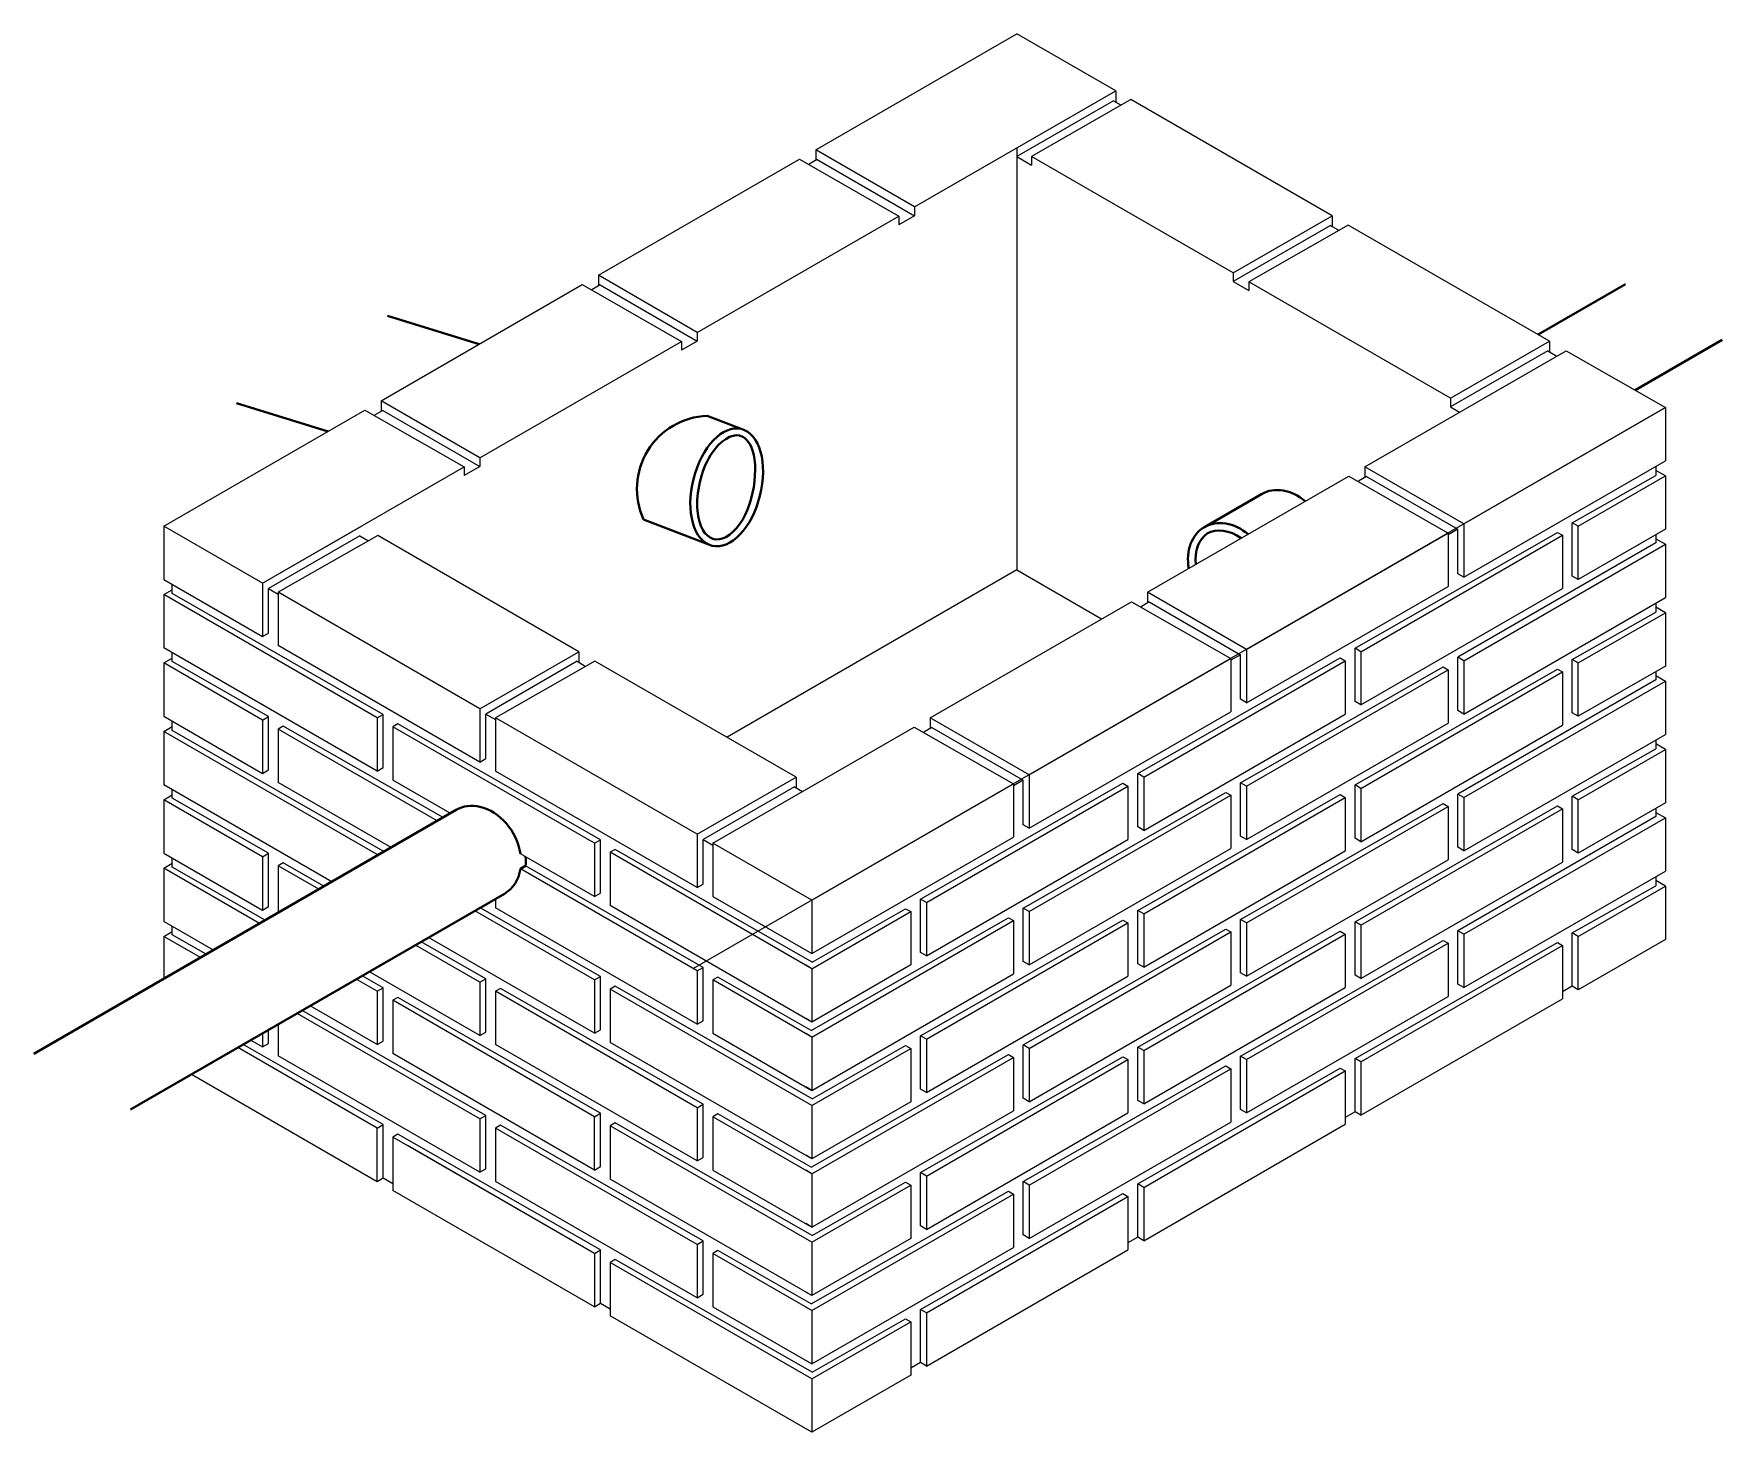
# Model space of a CAD drawing. Header units: millimetres. Extents: x 1309 to 1714, y 898 to 1242.
# Drawn here: x 1564.101 to 1565.003, y 1211.632 to 1212.379 of the extents above; entities that cross this region are included whole.
import ezdxf

# ---------------------------------------------------------------- set-up
doc = ezdxf.new("R2010")
doc.units = ezdxf.units.MM
doc.layers.add('Inst Sanit', color=44, linetype='Continuous', lineweight=40)

# ---------------------------------------------------------------- blocks, each defined once
blk = doc.blocks.new('A$C0B1D2285')
for p, q in [((0.26388, 0.43283), (0.33176, 0.47202)), ((0.26388, 0.43283), (0.33176, 0.47202)), ((0.36512, 0.45276), (0.33176, 0.47202)), ((0.29724, 0.41357), (0.36512, 0.45276)), ((0.36512, 0.45276), (0.36512, 0.44899)), ((0.36441, 0.4494), (0.33176, 0.43055)), ((0.37026, 0.44979), (0.33673, 0.43062)), ((0.36441, 0.4494), (0.36698, 0.44792)), ((0.43814, 0.4106), (0.37026, 0.44979)), ((0.43814, 0.4106), (0.37026, 0.44979)), ((0.33176, 0.43349), (0.33176, 0.29103)), ((0.26442, 0.42957), (0.26168, 0.42799)), ((0.26388, 0.43283), (0.26388, 0.42925)), ((0.29724, 0.41357), (0.26388, 0.43283)), ((0.26442, 0.42957), (0.29724, 0.41062)), ((0.33176, 0.43055), (0.33673, 0.42768)), ((0.33673, 0.43062), (0.33673, 0.42768)), ((0.33673, 0.43062), (0.33673, 0.42768)), ((0.40478, 0.39134), (0.33673, 0.43062)), ((0.40478, 0.39134), (0.33673, 0.43062)), ((0.29724, 0.41062), (0.29195, 0.40757)), ((0.29195, 0.41051), (0.29195, 0.40757)), ((0.29724, 0.41357), (0.29724, 0.41062)), ((0.40478, 0.39134), (0.43814, 0.4106)), ((0.43814, 0.4106), (0.43814, 0.40702)), ((0.4376, 0.40734), (0.40478, 0.38839)), ((0.4436, 0.40745), (0.41007, 0.38828)), ((0.4376, 0.40734), (0.44049, 0.40567)), ((0.51148, 0.36826), (0.4436, 0.40745)), ((0.51148, 0.36826), (0.4436, 0.40745)), ((0.2239, 0.37122), (0.19054, 0.39049)), ((0.19054, 0.39049), (0.19054, 0.38691)), ((0.40478, 0.39134), (0.40478, 0.38839)), ((0.40478, 0.39134), (0.40478, 0.38839)), ((0.40478, 0.38839), (0.41007, 0.38533)), ((0.47812, 0.34899), (0.41007, 0.38828)), ((0.41007, 0.38828), (0.41007, 0.38533)), ((0.41007, 0.38828), (0.41007, 0.38533)), ((0.19108, 0.38723), (0.18834, 0.38564)), ((0.19108, 0.38723), (0.2239, 0.36828)), ((0.2239, 0.37122), (0.2239, 0.36828)), ((0.2239, 0.36828), (0.21861, 0.36522)), ((0.21861, 0.36817), (0.21861, 0.36522)), ((0.47812, 0.34899), (0.51148, 0.36826)), ((0.51094, 0.365), (0.47812, 0.34605)), ((0.51094, 0.365), (0.51399, 0.36323)), ((0.51148, 0.36826), (0.51148, 0.36468)), ((0.15056, 0.32888), (0.1172, 0.34814)), ((0.1172, 0.34814), (0.1172, 0.34457)), ((0.47812, 0.34899), (0.47812, 0.34605)), ((0.04386, 0.3058), (0.11174, 0.34499)), ((0.11174, 0.34499), (0.14527, 0.32583)), ((0.11774, 0.34488), (0.115, 0.3433)), ((0.11774, 0.34488), (0.15056, 0.32594)), ((0.47812, 0.34605), (0.48117, 0.34428)), ((0.55062, 0.34585), (0.55062, 0.32785)), ((0.07722, 0.28654), (0.14527, 0.32583)), ((0.07722, 0.28654), (0.14527, 0.32583)), ((0.15056, 0.32594), (0.14527, 0.32288)), ((0.14527, 0.32583), (0.14527, 0.32288)), ((0.15056, 0.32888), (0.15056, 0.32594)), ((0.48257, 0.30656), (0.44921, 0.32583)), ((0.44921, 0.32583), (0.44921, 0.32225)), ((0.48257, 0.28857), (0.55062, 0.32785)), ((0.54739, 0.32599), (0.54739, 0.32292)), ((0.44975, 0.32257), (0.44701, 0.32098)), ((0.44975, 0.32257), (0.48055, 0.30479)), ((0.52123, 0.3058), (0.55062, 0.32277)), ((0.55062, 0.32277), (0.54739, 0.32464)), ((0.55062, 0.32277), (0.55062, 0.30478)), ((0.04386, 0.3058), (0.04386, 0.28781)), ((0.07738, 0.28645), (0.04386, 0.3058)), ((0.07722, 0.28654), (0.11059, 0.3058)), ((0.11004, 0.30254), (0.07925, 0.28476)), ((0.11605, 0.30265), (0.08252, 0.28349)), ((0.11004, 0.30254), (0.11278, 0.30096)), ((0.18393, 0.26346), (0.11605, 0.30265)), ((0.18393, 0.26346), (0.11605, 0.30265)), ((0.44789, 0.26346), (0.51594, 0.30275)), ((0.44789, 0.26346), (0.51594, 0.30275)), ((0.48055, 0.30479), (0.47728, 0.3029)), ((0.47728, 0.30351), (0.47728, 0.28551)), ((0.48055, 0.28973), (0.48055, 0.30479)), ((0.48257, 0.30656), (0.48257, 0.28857)), ((0.51594, 0.30275), (0.51594, 0.28475)), ((0.51594, 0.30275), (0.51594, 0.28475)), ((0.5192, 0.28897), (0.5192, 0.30697)), ((0.52123, 0.3058), (0.5192, 0.30697)), ((0.52123, 0.28781), (0.52123, 0.3058)), ((0.55062, 0.30478), (0.52123, 0.28781)), ((0.54739, 0.30291), (0.54739, 0.30017)), ((0.54739, 0.30017), (0.48055, 0.26158)), ((0.55062, 0.2997), (0.55062, 0.2817)), ((0.33176, 0.29103), (0.23397, 0.23457)), ((0.33176, 0.29103), (0.36034, 0.27452)), ((0.04386, 0.28781), (0.07722, 0.26854)), ((0.04666, 0.28306), (0.04666, 0.28619)), ((0.07722, 0.28654), (0.07722, 0.26854)), ((0.07722, 0.28654), (0.07722, 0.26854)), ((0.40923, 0.24622), (0.47728, 0.28551)), ((0.48257, 0.28857), (0.48055, 0.28973)), ((0.52123, 0.28781), (0.5192, 0.28897)), ((0.04386, 0.28273), (0.04666, 0.28434)), ((0.04386, 0.28273), (0.04386, 0.26473)), ((0.07925, 0.28476), (0.08252, 0.28288)), ((0.07925, 0.26971), (0.07925, 0.28476)), ((0.15056, 0.2442), (0.08252, 0.28349)), ((0.15056, 0.2442), (0.08252, 0.28349)), ((0.08252, 0.28349), (0.08252, 0.26549)), ((0.37641, 0.28023), (0.37367, 0.27864)), ((0.40923, 0.26422), (0.37587, 0.28349)), ((0.37587, 0.28349), (0.37587, 0.27991)), ((0.37641, 0.28023), (0.40721, 0.26244)), ((0.44789, 0.24547), (0.51594, 0.28475)), ((0.48257, 0.24241), (0.55062, 0.2817)), ((0.54739, 0.27983), (0.54739, 0.27676)), ((0.52123, 0.25965), (0.55062, 0.27662)), ((0.55062, 0.27662), (0.54739, 0.27848)), ((0.55062, 0.27662), (0.55062, 0.25862)), ((0.07722, 0.26854), (0.07925, 0.26971)), ((0.11588, 0.22315), (0.04386, 0.26473)), ((0.04666, 0.26018), (0.04666, 0.26311)), ((0.15056, 0.2262), (0.08252, 0.26549)), ((0.15056, 0.2442), (0.18393, 0.26346)), ((0.18393, 0.26346), (0.18393, 0.25989)), ((0.40721, 0.26244), (0.40394, 0.26056)), ((0.40721, 0.24739), (0.40721, 0.26244)), ((0.40923, 0.26422), (0.40923, 0.24622)), ((0.44587, 0.24663), (0.44587, 0.26463)), ((0.44789, 0.26346), (0.44587, 0.26463)), ((0.44789, 0.26346), (0.44789, 0.24547)), ((0.04386, 0.25965), (0.04666, 0.26126)), ((0.07722, 0.24039), (0.04386, 0.25965)), ((0.04386, 0.25965), (0.04386, 0.24165)), ((0.18338, 0.2602), (0.15259, 0.24242)), ((0.18938, 0.26031), (0.15585, 0.24114)), ((0.18338, 0.2602), (0.18612, 0.25862)), ((0.25727, 0.22112), (0.18938, 0.26031)), ((0.25727, 0.22112), (0.18938, 0.26031)), ((0.37455, 0.22112), (0.4426, 0.26041)), ((0.37455, 0.22112), (0.4426, 0.26041)), ((0.40394, 0.26117), (0.40394, 0.24317)), ((0.4426, 0.26041), (0.4426, 0.24241)), ((0.44587, 0.24726), (0.44587, 0.26169)), ((0.44789, 0.21731), (0.51594, 0.2566)), ((0.44789, 0.21731), (0.51594, 0.2566)), ((0.47728, 0.25735), (0.47728, 0.23936)), ((0.48257, 0.26041), (0.48055, 0.26158)), ((0.48055, 0.24358), (0.48055, 0.26158)), ((0.48257, 0.26041), (0.48257, 0.24241)), ((0.51594, 0.2566), (0.51594, 0.2386)), ((0.51594, 0.2566), (0.51594, 0.2386)), ((0.52123, 0.25965), (0.5192, 0.26082)), ((0.5192, 0.24282), (0.5192, 0.26082)), ((0.52123, 0.24165), (0.52123, 0.25965)), ((0.55062, 0.25862), (0.52123, 0.24165)), ((0.54739, 0.25676), (0.54739, 0.25401)), ((0.54739, 0.25401), (0.48055, 0.21542)), ((0.55062, 0.25354), (0.55062, 0.23554)), ((0.40923, 0.24622), (0.40721, 0.24739)), ((0.44789, 0.24547), (0.44587, 0.24663)), ((0.04386, 0.24165), (0.07722, 0.22239)), ((0.04666, 0.2369), (0.04666, 0.24003)), ((0.07722, 0.24039), (0.07925, 0.24155)), ((0.07722, 0.24039), (0.07722, 0.22239)), ((0.07722, 0.24039), (0.07722, 0.22239)), ((0.07925, 0.22356), (0.07925, 0.24155)), ((0.11588, 0.24115), (0.1179, 0.24231)), ((0.11588, 0.24115), (0.11588, 0.22315)), ((0.1179, 0.22432), (0.1179, 0.24231)), ((0.1179, 0.22494), (0.1179, 0.23937)), ((0.15056, 0.2442), (0.15056, 0.2262)), ((0.15259, 0.22737), (0.15259, 0.24242)), ((0.15259, 0.24242), (0.15585, 0.24053)), ((0.2239, 0.20186), (0.15585, 0.24114)), ((0.2239, 0.20186), (0.15585, 0.24114)), ((0.15585, 0.24114), (0.15585, 0.22315)), ((0.3359, 0.22188), (0.30253, 0.24114)), ((0.30253, 0.24114), (0.30253, 0.23757)), ((0.3359, 0.20388), (0.40394, 0.24317)), ((0.37455, 0.20312), (0.4426, 0.24241)), ((0.40923, 0.20007), (0.47728, 0.23936)), ((0.48257, 0.24241), (0.48055, 0.24358)), ((0.52123, 0.24165), (0.5192, 0.24282)), ((0.04386, 0.23657), (0.04666, 0.23819)), ((0.04386, 0.23657), (0.04386, 0.21857)), ((0.07925, 0.22418), (0.07925, 0.23861)), ((0.13615, 0.20637), (0.08252, 0.23733)), ((0.08252, 0.23733), (0.08252, 0.21933)), ((0.12117, 0.23809), (0.12117, 0.22009)), ((0.22919, 0.1988), (0.29707, 0.23799)), ((0.22919, 0.1988), (0.29707, 0.23799)), ((0.29707, 0.23799), (0.3306, 0.21883)), ((0.30308, 0.23788), (0.30033, 0.2363)), ((0.30308, 0.23788), (0.33387, 0.2201)), ((0.44789, 0.19931), (0.51594, 0.2386)), ((0.48257, 0.19626), (0.55062, 0.23554)), ((0.54739, 0.23368), (0.54739, 0.23061)), ((0.52123, 0.2135), (0.55062, 0.23046)), ((0.55062, 0.23046), (0.54739, 0.23233)), ((0.55062, 0.23046), (0.55062, 0.21247)), ((0.07722, 0.22239), (0.07925, 0.22356)), ((0.11588, 0.22315), (0.1179, 0.22432)), ((0.15056, 0.2262), (0.15259, 0.22737)), ((0.2239, 0.18386), (0.15585, 0.22315)), ((0.37253, 0.20429), (0.37253, 0.22229)), ((0.37455, 0.22112), (0.37253, 0.22229)), ((0.10058, 0.18583), (0.04386, 0.21857)), ((0.04666, 0.21402), (0.04666, 0.21696)), ((0.12056, 0.19737), (0.08252, 0.21933)), ((0.14055, 0.20891), (0.12117, 0.22009)), ((0.2239, 0.20186), (0.25727, 0.22112)), ((0.25672, 0.21786), (0.22592, 0.20008)), ((0.25672, 0.21786), (0.25946, 0.21628)), ((0.25727, 0.22112), (0.25727, 0.21754)), ((0.26256, 0.17954), (0.3306, 0.21883)), ((0.26256, 0.17954), (0.3306, 0.21883)), ((0.30121, 0.17878), (0.36926, 0.21807)), ((0.30121, 0.17878), (0.36926, 0.21807)), ((0.33387, 0.2201), (0.3306, 0.21822)), ((0.3306, 0.21883), (0.3306, 0.20083)), ((0.33387, 0.20505), (0.33387, 0.2201)), ((0.3359, 0.22188), (0.3359, 0.20388)), ((0.36926, 0.21807), (0.36926, 0.20007)), ((0.37253, 0.20492), (0.37253, 0.21934)), ((0.37455, 0.22112), (0.37455, 0.20312)), ((0.40721, 0.20124), (0.40721, 0.21924)), ((0.40923, 0.21807), (0.40721, 0.21924)), ((0.40923, 0.21807), (0.40923, 0.20007)), ((0.44789, 0.21731), (0.44587, 0.21848)), ((0.44587, 0.20048), (0.44587, 0.21848)), ((0.44789, 0.21731), (0.44789, 0.19931)), ((0.04386, 0.21349), (0.04666, 0.21511)), ((0.07722, 0.19423), (0.04386, 0.21349)), ((0.04386, 0.21349), (0.04386, 0.1955)), ((0.37455, 0.17497), (0.4426, 0.21425)), ((0.37455, 0.17497), (0.4426, 0.21425)), ((0.40394, 0.21501), (0.40394, 0.19702)), ((0.40721, 0.20187), (0.40721, 0.21629)), ((0.4426, 0.21425), (0.4426, 0.19626)), ((0.44587, 0.20111), (0.44587, 0.21553)), ((0.47728, 0.2112), (0.47728, 0.1932)), ((0.48055, 0.19743), (0.48055, 0.21542)), ((0.48257, 0.21426), (0.48055, 0.21542)), ((0.48257, 0.21426), (0.48257, 0.19626)), ((0.52123, 0.2135), (0.5192, 0.21466)), ((0.5192, 0.19667), (0.5192, 0.21466)), ((0.52123, 0.1955), (0.52123, 0.2135)), ((0.55062, 0.21247), (0.52123, 0.1955)), ((0.44789, 0.17115), (0.51594, 0.21044)), ((0.44789, 0.17115), (0.51594, 0.21044)), ((0.54739, 0.20786), (0.48055, 0.16927)), ((0.51594, 0.21044), (0.51594, 0.19244)), ((0.51594, 0.21044), (0.51594, 0.19244)), ((0.54739, 0.2106), (0.54739, 0.20786)), ((0.55062, 0.20739), (0.55062, 0.18939)), ((0.18922, 0.1988), (0.19124, 0.19997)), ((0.19124, 0.18197), (0.19124, 0.19997)), ((0.2239, 0.20186), (0.2239, 0.18386)), ((0.22592, 0.18503), (0.22592, 0.20008)), ((0.22592, 0.20008), (0.22919, 0.19819)), ((0.26256, 0.16154), (0.3306, 0.20083)), ((0.30121, 0.16078), (0.36926, 0.20007)), ((0.3359, 0.20388), (0.33387, 0.20505)), ((0.37455, 0.20312), (0.37253, 0.20429)), ((0.40923, 0.20007), (0.40721, 0.20124)), ((0.44789, 0.19931), (0.44587, 0.20048)), ((0.04386, 0.1955), (0.07722, 0.17623)), ((0.04666, 0.19075), (0.04666, 0.19388)), ((0.07722, 0.19423), (0.07925, 0.1954)), ((0.07722, 0.19423), (0.07722, 0.17623)), ((0.07722, 0.19423), (0.07722, 0.17623)), ((0.07925, 0.1774), (0.07925, 0.1954)), ((0.11588, 0.19499), (0.1179, 0.19616)), ((0.11588, 0.19499), (0.11588, 0.19466)), ((0.1179, 0.19583), (0.1179, 0.19616)), ((0.18922, 0.18081), (0.16422, 0.19524)), ((0.18922, 0.1988), (0.18922, 0.18081)), ((0.19124, 0.1826), (0.19124, 0.19703)), ((0.26256, 0.15646), (0.19451, 0.19575)), ((0.26256, 0.15646), (0.19451, 0.19575)), ((0.19451, 0.19575), (0.19451, 0.17775)), ((0.26256, 0.17954), (0.22919, 0.1988)), ((0.22919, 0.1988), (0.22919, 0.1808)), ((0.3359, 0.15773), (0.40394, 0.19702)), ((0.37455, 0.15697), (0.4426, 0.19626)), ((0.48257, 0.19626), (0.48055, 0.19743)), ((0.52123, 0.1955), (0.5192, 0.19667)), ((0.04386, 0.19042), (0.04666, 0.19203)), ((0.04386, 0.19042), (0.04386, 0.17242)), ((0.07925, 0.17803), (0.07925, 0.19245)), ((0.08252, 0.19118), (0.08252, 0.1754)), ((0.09618, 0.18329), (0.08252, 0.19118)), ((0.2239, 0.1557), (0.16423, 0.19015)), ((0.2239, 0.1557), (0.16423, 0.19015)), ((0.40923, 0.15392), (0.47728, 0.1932)), ((0.44789, 0.15316), (0.51594, 0.19244)), ((0.48257, 0.1501), (0.55062, 0.18939)), ((0.2239, 0.18386), (0.22592, 0.18503)), ((0.52123, 0.16734), (0.55062, 0.18431)), ((0.54739, 0.18752), (0.54739, 0.18446)), ((0.55062, 0.18431), (0.54739, 0.18618)), ((0.55062, 0.18431), (0.55062, 0.16631)), ((0.07722, 0.17623), (0.07925, 0.1774)), ((0.15585, 0.18004), (0.15585, 0.17699)), ((0.2239, 0.1377), (0.15585, 0.17699)), ((0.18922, 0.18081), (0.19124, 0.18197)), ((0.26256, 0.13846), (0.19451, 0.17775)), ((0.22919, 0.1808), (0.26256, 0.16154)), ((0.26256, 0.17954), (0.26256, 0.16154)), ((0.29919, 0.16195), (0.29919, 0.17995)), ((0.30121, 0.17878), (0.29919, 0.17995)), ((0.29919, 0.16258), (0.29919, 0.177)), ((0.30121, 0.17878), (0.30121, 0.16078)), ((0.33387, 0.1589), (0.33387, 0.17689)), ((0.3359, 0.17573), (0.33387, 0.17689)), ((0.06061, 0.16275), (0.04386, 0.17242)), ((0.26256, 0.15646), (0.29592, 0.17572)), ((0.26256, 0.13338), (0.3306, 0.17267)), ((0.26256, 0.13338), (0.3306, 0.17267)), ((0.29592, 0.17572), (0.29592, 0.15773)), ((0.30121, 0.13262), (0.36926, 0.17191)), ((0.30121, 0.13262), (0.36926, 0.17191)), ((0.3306, 0.17267), (0.3306, 0.15467)), ((0.33387, 0.15952), (0.33387, 0.17395)), ((0.3359, 0.17573), (0.3359, 0.15773)), ((0.36926, 0.17191), (0.36926, 0.15391)), ((0.37253, 0.15814), (0.37253, 0.17613)), ((0.37455, 0.17497), (0.37253, 0.17613)), ((0.37253, 0.15877), (0.37253, 0.17319)), ((0.37455, 0.17497), (0.37455, 0.15697)), ((0.40721, 0.15508), (0.40721, 0.17308)), ((0.40923, 0.17191), (0.40721, 0.17308)), ((0.40923, 0.17191), (0.40923, 0.15392)), ((0.44789, 0.17115), (0.44587, 0.17232)), ((0.44587, 0.15432), (0.44587, 0.17232)), ((0.44789, 0.17115), (0.44789, 0.15316)), ((0.04386, 0.16734), (0.04666, 0.16896)), ((0.05621, 0.16021), (0.04386, 0.16734)), ((0.04386, 0.16734), (0.04386, 0.15308)), ((0.04666, 0.16787), (0.04666, 0.1708)), ((0.18922, 0.13465), (0.13323, 0.16698)), ((0.37455, 0.12881), (0.4426, 0.1681)), ((0.37455, 0.12881), (0.4426, 0.1681)), ((0.40394, 0.16886), (0.40394, 0.15086)), ((0.40721, 0.15571), (0.40721, 0.17014)), ((0.4426, 0.1681), (0.4426, 0.1501)), ((0.44587, 0.15495), (0.44587, 0.16938)), ((0.48055, 0.15127), (0.48055, 0.16927)), ((0.48257, 0.1681), (0.48055, 0.16927)), ((0.48257, 0.1681), (0.48257, 0.1501)), ((0.52123, 0.16734), (0.5192, 0.16851)), ((0.5192, 0.15051), (0.5192, 0.16851)), ((0.52123, 0.14934), (0.52123, 0.16734)), ((0.55062, 0.16631), (0.52123, 0.14934)), ((0.15056, 0.15189), (0.12883, 0.16444)), ((0.30121, 0.16078), (0.29919, 0.16195)), ((0.44789, 0.125), (0.51594, 0.16429)), ((0.44789, 0.125), (0.51594, 0.16429)), ((0.47728, 0.16505), (0.47728, 0.14705)), ((0.51594, 0.16429), (0.51594, 0.14629)), ((0.51594, 0.16429), (0.51594, 0.14629)), ((0.15056, 0.13389), (0.11324, 0.15544)), ((0.2239, 0.1557), (0.22592, 0.15687)), ((0.2239, 0.1557), (0.2239, 0.1377)), ((0.22592, 0.13887), (0.22592, 0.15687)), ((0.22592, 0.1395), (0.22592, 0.15392)), ((0.26256, 0.15646), (0.26053, 0.15763)), ((0.29592, 0.15773), (0.26256, 0.13846)), ((0.26256, 0.15646), (0.26256, 0.13846)), ((0.26256, 0.11539), (0.3306, 0.15467)), ((0.30121, 0.11463), (0.36926, 0.15391)), ((0.3359, 0.15773), (0.33387, 0.1589)), ((0.37455, 0.15697), (0.37253, 0.15814)), ((0.40923, 0.15392), (0.40721, 0.15508)), ((0.44789, 0.15316), (0.44587, 0.15432)), ((0.11588, 0.14884), (0.1179, 0.15)), ((0.11588, 0.14884), (0.11588, 0.13084)), ((0.1179, 0.13201), (0.1179, 0.15)), ((0.15056, 0.15189), (0.15259, 0.15306)), ((0.15056, 0.15189), (0.15056, 0.13389)), ((0.15259, 0.13506), (0.15259, 0.15306)), ((0.15259, 0.14618), (0.15259, 0.15011)), ((0.15585, 0.14883), (0.15585, 0.13084)), ((0.2239, 0.10955), (0.15585, 0.14883)), ((0.2239, 0.10955), (0.15585, 0.14883)), ((0.18922, 0.15265), (0.19124, 0.15382)), ((0.18922, 0.15265), (0.18922, 0.13465)), ((0.19124, 0.13582), (0.19124, 0.15382)), ((0.19124, 0.13645), (0.19124, 0.15087)), ((0.26256, 0.11031), (0.19451, 0.14959)), ((0.26256, 0.11031), (0.19451, 0.14959)), ((0.19451, 0.14959), (0.19451, 0.1316)), ((0.26256, 0.13338), (0.22919, 0.15265)), ((0.22919, 0.15265), (0.22919, 0.13465)), ((0.3359, 0.11157), (0.40394, 0.15086)), ((0.37455, 0.11081), (0.4426, 0.1501)), ((0.48257, 0.1501), (0.48055, 0.15127)), ((0.5192, 0.15051), (0.51594, 0.14862)), ((0.52123, 0.14934), (0.5192, 0.15051)), ((0.11588, 0.13084), (0.09326, 0.1439)), ((0.1179, 0.13263), (0.1179, 0.14706)), ((0.12117, 0.14578), (0.12117, 0.12778)), ((0.40923, 0.10776), (0.47728, 0.14705)), ((0.44789, 0.107), (0.51594, 0.14629)), ((0.08252, 0.1377), (0.08252, 0.12702)), ((0.15056, 0.10573), (0.08886, 0.14136)), ((0.2239, 0.1377), (0.22592, 0.13887)), ((0.26256, 0.13846), (0.26053, 0.13963)), ((0.07327, 0.13236), (0.07722, 0.13008)), ((0.07722, 0.13465), (0.07722, 0.13008)), ((0.07722, 0.13465), (0.07722, 0.13008)), ((0.07722, 0.13008), (0.07925, 0.13125)), ((0.07925, 0.13188), (0.07925, 0.13581)), ((0.07925, 0.13125), (0.07925, 0.13581)), ((0.11588, 0.13084), (0.1179, 0.13201)), ((0.15056, 0.13389), (0.15259, 0.13506)), ((0.18922, 0.13465), (0.19124, 0.13582)), ((0.26256, 0.09231), (0.19451, 0.1316)), ((0.22919, 0.13465), (0.26256, 0.11539)), ((0.26256, 0.13338), (0.26053, 0.13455)), ((0.26256, 0.13338), (0.26256, 0.11539)), ((0.30121, 0.13262), (0.29919, 0.13379)), ((0.29919, 0.11579), (0.29919, 0.13379)), ((0.30121, 0.13262), (0.30121, 0.11463)), ((0.15056, 0.08774), (0.08252, 0.12702)), ((0.18922, 0.0885), (0.12117, 0.12778)), ((0.2239, 0.09155), (0.15585, 0.13084)), ((0.26256, 0.11031), (0.29592, 0.12957)), ((0.26256, 0.08723), (0.3306, 0.12652)), ((0.26256, 0.08723), (0.3306, 0.12652)), ((0.29592, 0.12957), (0.29592, 0.11157)), ((0.29919, 0.11642), (0.29919, 0.13085)), ((0.30121, 0.08647), (0.36926, 0.12576)), ((0.30121, 0.08647), (0.36926, 0.12576)), ((0.3306, 0.12652), (0.3306, 0.10852)), ((0.33387, 0.11274), (0.33387, 0.13074)), ((0.3359, 0.12957), (0.33387, 0.13074)), ((0.33387, 0.11337), (0.33387, 0.12779)), ((0.3359, 0.12957), (0.3359, 0.11157)), ((0.36926, 0.12576), (0.36926, 0.10776)), ((0.37253, 0.11198), (0.37253, 0.12998)), ((0.37455, 0.12881), (0.37253, 0.12998)), ((0.37253, 0.11261), (0.37253, 0.12703)), ((0.37455, 0.12881), (0.37455, 0.11081)), ((0.40721, 0.10893), (0.40721, 0.12693)), ((0.40923, 0.12576), (0.40721, 0.12693)), ((0.40923, 0.12576), (0.40923, 0.10776)), ((0.44789, 0.125), (0.44587, 0.12617)), ((0.44587, 0.10817), (0.44587, 0.12617)), ((0.37455, 0.08266), (0.4426, 0.12194)), ((0.37455, 0.08266), (0.4426, 0.12194)), ((0.40394, 0.1227), (0.40394, 0.10471)), ((0.40721, 0.10956), (0.40721, 0.12398)), ((0.4426, 0.12194), (0.4426, 0.10395)), ((0.44587, 0.1088), (0.44587, 0.12322)), ((0.44789, 0.125), (0.44789, 0.107)), ((0.26256, 0.11539), (0.26053, 0.11655)), ((0.30121, 0.11463), (0.29919, 0.11579)), ((0.2239, 0.10955), (0.22592, 0.11072)), ((0.2239, 0.10955), (0.2239, 0.09155)), ((0.22592, 0.09272), (0.22592, 0.11072)), ((0.29592, 0.11157), (0.26256, 0.09231)), ((0.26256, 0.11031), (0.26256, 0.09231)), ((0.26256, 0.06923), (0.3306, 0.10852)), ((0.3359, 0.11157), (0.33387, 0.11274)), ((0.37455, 0.11081), (0.37253, 0.11198)), ((0.40923, 0.10776), (0.40721, 0.10893)), ((0.11588, 0.10268), (0.1179, 0.10385)), ((0.15056, 0.10573), (0.15259, 0.1069)), ((0.15056, 0.10573), (0.15056, 0.08774)), ((0.15259, 0.08953), (0.15259, 0.10396)), ((0.2239, 0.06339), (0.15585, 0.10268)), ((0.2239, 0.06339), (0.15585, 0.10268)), ((0.15585, 0.10268), (0.15585, 0.08468)), ((0.18922, 0.10649), (0.19124, 0.10766)), ((0.19124, 0.09029), (0.19124, 0.10472)), ((0.26256, 0.06415), (0.19451, 0.10344)), ((0.26256, 0.06415), (0.19451, 0.10344)), ((0.19451, 0.10344), (0.19451, 0.08544)), ((0.22592, 0.09335), (0.22592, 0.10777)), ((0.26256, 0.08723), (0.22919, 0.10649)), ((0.22919, 0.10649), (0.22919, 0.08849)), ((0.30121, 0.06847), (0.36926, 0.10776)), ((0.3359, 0.06542), (0.40394, 0.10471)), ((0.37455, 0.06466), (0.4426, 0.10395)), ((0.44587, 0.10817), (0.4426, 0.10628)), ((0.44789, 0.107), (0.44587, 0.10817)), ((0.1179, 0.08585), (0.1179, 0.09205)), ((0.2239, 0.09155), (0.22592, 0.09272)), ((0.26256, 0.09231), (0.26053, 0.09348)), ((0.11588, 0.08468), (0.1179, 0.08585)), ((0.1179, 0.08585), (0.12117, 0.08396)), ((0.15056, 0.08774), (0.15259, 0.0889)), ((0.18922, 0.0885), (0.19124, 0.08966)), ((0.22919, 0.08849), (0.26256, 0.06923)), ((0.26256, 0.08723), (0.26053, 0.0884)), ((0.26256, 0.08723), (0.26256, 0.06923)), ((0.30121, 0.08647), (0.29919, 0.08764)), ((0.29919, 0.06964), (0.29919, 0.08764)), ((0.30121, 0.08647), (0.30121, 0.06847)), ((0.18922, 0.04234), (0.12117, 0.08163)), ((0.2239, 0.0454), (0.15585, 0.08468)), ((0.26256, 0.04615), (0.19451, 0.08544)), ((0.26256, 0.06415), (0.29592, 0.08342)), ((0.26256, 0.04108), (0.3306, 0.08036)), ((0.26256, 0.04108), (0.3306, 0.08036)), ((0.29592, 0.08342), (0.29592, 0.06542)), ((0.29919, 0.07027), (0.29919, 0.08469)), ((0.3306, 0.08036), (0.3306, 0.06236)), ((0.33387, 0.06659), (0.33387, 0.08458)), ((0.3359, 0.08342), (0.33387, 0.08458)), ((0.33387, 0.06722), (0.33387, 0.08164)), ((0.3359, 0.08342), (0.3359, 0.06542)), ((0.37253, 0.06583), (0.37253, 0.08383)), ((0.37455, 0.08266), (0.37253, 0.08383)), ((0.37253, 0.06646), (0.37253, 0.08088)), ((0.37455, 0.08266), (0.37455, 0.06466)), ((0.30121, 0.04032), (0.36926, 0.0796)), ((0.30121, 0.04032), (0.36926, 0.0796)), ((0.36926, 0.0796), (0.36926, 0.0616)), ((0.26256, 0.06923), (0.26053, 0.0704)), ((0.30121, 0.06847), (0.29919, 0.06964)), ((0.2239, 0.06339), (0.22592, 0.06456)), ((0.2239, 0.06339), (0.2239, 0.0454)), ((0.22592, 0.04656), (0.22592, 0.06456)), ((0.29592, 0.06542), (0.26256, 0.04615)), ((0.26256, 0.06415), (0.26256, 0.04615)), ((0.3359, 0.06542), (0.33387, 0.06659)), ((0.37253, 0.06583), (0.36926, 0.06394)), ((0.37455, 0.06466), (0.37253, 0.06583)), ((0.18922, 0.06034), (0.19124, 0.06151)), ((0.18922, 0.06034), (0.18922, 0.04234)), ((0.19124, 0.04351), (0.19124, 0.06151)), ((0.19124, 0.04414), (0.19124, 0.05856)), ((0.26256, 0.018), (0.19451, 0.05728)), ((0.26256, 0.018), (0.19451, 0.05728)), ((0.19451, 0.05728), (0.19451, 0.03929)), ((0.22592, 0.04719), (0.22592, 0.06162)), ((0.26256, 0.04108), (0.22919, 0.06034)), ((0.22919, 0.06034), (0.22919, 0.04234)), ((0.26256, 0.02308), (0.3306, 0.06236)), ((0.30121, 0.02232), (0.36926, 0.0616)), ((0.2239, 0.0454), (0.22592, 0.04656)), ((0.26256, 0.04615), (0.26053, 0.04732)), ((0.18922, 0.04234), (0.19124, 0.04351)), ((0.19124, 0.04351), (0.19451, 0.04162)), ((0.22919, 0.04234), (0.26256, 0.02308)), ((0.26256, 0.04108), (0.26053, 0.04224)), ((0.26256, 0.04108), (0.26256, 0.02308)), ((0.30121, 0.04032), (0.29919, 0.04148)), ((0.29919, 0.02349), (0.29919, 0.04148)), ((0.30121, 0.04032), (0.30121, 0.02232)), ((0.26256, 0), (0.19451, 0.03929)), ((0.26256, 0.018), (0.29592, 0.03726)), ((0.29592, 0.03726), (0.29592, 0.01926)), ((0.29919, 0.02411), (0.29919, 0.03854)), ((0.26256, 0.02308), (0.26053, 0.02425)), ((0.29919, 0.02349), (0.29592, 0.0216)), ((0.30121, 0.02232), (0.29919, 0.02349)), ((0.29592, 0.01926), (0.26256, 0)), ((0.26256, 0.018), (0.26256, 0))]:
    blk.add_line(p, q)
for points in [[(0.19054, 0.39049), (0.25842, 0.42968), (0.29195, 0.41051)], [(0.19054, 0.39049), (0.25842, 0.42968)], [(0.2239, 0.37122), (0.29195, 0.41051)], [(0.2239, 0.37122), (0.29195, 0.41051)], [(0.1172, 0.34814), (0.18508, 0.38734), (0.21861, 0.36817)], [(0.1172, 0.34814), (0.18508, 0.38734)], [(0.15056, 0.32888), (0.21861, 0.36817)], [(0.15056, 0.32888), (0.21861, 0.36817)], [(0.44921, 0.32583), (0.51709, 0.36502), (0.55062, 0.34585)], [(0.44921, 0.32583), (0.51709, 0.36502)], [(0.48257, 0.30656), (0.55062, 0.34585)], [(0.48257, 0.30656), (0.55062, 0.34585)], [(0.37587, 0.28349), (0.44375, 0.32268), (0.47728, 0.30351)], [(0.37587, 0.28349), (0.44375, 0.32268)], [(0.5192, 0.30697), (0.54739, 0.32292), (0.54739, 0.32292)], [(0.40923, 0.26422), (0.47728, 0.30351)], [(0.40923, 0.26422), (0.47728, 0.30351)], [(0.44587, 0.26463), (0.51424, 0.30372), (0.51594, 0.30275)], [(0.48257, 0.26041), (0.55062, 0.2997)], [(0.48257, 0.26041), (0.55062, 0.2997)], [(0.54739, 0.30154), (0.55062, 0.2997)], [(0.11588, 0.24115), (0.04386, 0.28273)], [(0.1179, 0.24231), (0.04666, 0.28306), (0.04666, 0.28306)], [(0.30253, 0.24114), (0.37041, 0.28033), (0.40394, 0.26117)], [(0.30253, 0.24114), (0.37041, 0.28033)], [(0.5192, 0.26082), (0.54739, 0.27676), (0.54739, 0.27676)], [(0.07925, 0.24155), (0.04665, 0.26018), (0.04665, 0.26018)], [(0.3359, 0.22188), (0.40394, 0.26117)], [(0.3359, 0.22188), (0.40394, 0.26117)], [(0.37253, 0.22229), (0.4409, 0.26138), (0.4426, 0.26041)], [(0.40721, 0.21924), (0.47559, 0.25832), (0.47728, 0.25735)], [(0.40923, 0.21807), (0.47728, 0.25735)], [(0.40923, 0.21807), (0.47728, 0.25735)], [(0.44587, 0.21848), (0.51424, 0.25756), (0.51594, 0.2566)], [(0.48257, 0.21426), (0.55062, 0.25354)], [(0.48257, 0.21426), (0.55062, 0.25354)], [(0.54739, 0.25539), (0.55062, 0.25354)], [(0.11588, 0.19499), (0.04386, 0.23657)], [(0.1179, 0.19616), (0.04666, 0.2369), (0.04666, 0.2369)], [(0.1381, 0.20749), (0.08421, 0.2383), (0.08252, 0.23733)], [(0.19124, 0.19997), (0.12287, 0.23906), (0.12117, 0.23809)], [(0.18922, 0.1988), (0.12117, 0.23809)], [(0.18922, 0.1988), (0.12117, 0.23809)], [(0.5192, 0.21466), (0.54739, 0.23061), (0.54739, 0.23061)], [(0.29919, 0.17995), (0.36757, 0.21903), (0.36926, 0.21807)], [(0.07925, 0.1954), (0.04665, 0.21403), (0.04665, 0.21403)], [(0.33387, 0.17689), (0.40225, 0.21598), (0.40394, 0.21501)], [(0.3359, 0.17573), (0.40394, 0.21501)], [(0.3359, 0.17573), (0.40394, 0.21501)], [(0.37253, 0.17613), (0.4409, 0.21522), (0.4426, 0.21425)], [(0.40721, 0.17308), (0.47559, 0.21217), (0.47728, 0.2112)], [(0.40923, 0.17191), (0.47728, 0.2112)], [(0.40923, 0.17191), (0.47728, 0.2112)], [(0.44587, 0.17232), (0.51424, 0.21141), (0.51594, 0.21044)], [(0.48257, 0.1681), (0.55062, 0.20739)], [(0.48257, 0.1681), (0.55062, 0.20739)], [(0.54739, 0.20923), (0.55062, 0.20739)], [(0.26273, 0.15869), (0.1962, 0.19672), (0.19451, 0.19575)], [(0.07619, 0.17175), (0.04386, 0.19042)], [(0.07803, 0.17281), (0.04666, 0.19075), (0.04666, 0.19075)], [(0.09793, 0.1843), (0.08421, 0.19214), (0.08252, 0.19118)], [(0.22592, 0.15687), (0.16596, 0.19115)], [(0.5192, 0.16851), (0.54739, 0.18446), (0.54739, 0.18446)], [(0.19124, 0.15382), (0.15064, 0.17703)], [(0.26273, 0.15869), (0.29423, 0.17669), (0.29592, 0.17572)], [(0.18922, 0.15265), (0.14881, 0.17598)], [(0.26238, 0.13561), (0.32891, 0.17364), (0.3306, 0.17267)], [(0.29919, 0.13379), (0.36757, 0.17288), (0.36926, 0.17191)], [(0.05812, 0.16132), (0.04665, 0.16787), (0.04665, 0.16787)], [(0.15259, 0.15306), (0.13074, 0.16554)], [(0.33387, 0.13074), (0.40225, 0.16983), (0.40394, 0.16886)], [(0.3359, 0.12957), (0.40394, 0.16886)], [(0.3359, 0.12957), (0.40394, 0.16886)], [(0.37253, 0.12998), (0.4409, 0.16907), (0.4426, 0.1681)], [(0.40721, 0.12693), (0.47559, 0.16601), (0.47728, 0.16505)], [(0.44587, 0.12617), (0.51424, 0.16525), (0.51594, 0.16429)], [(0.40923, 0.12576), (0.47728, 0.16505)], [(0.40923, 0.12576), (0.47728, 0.16505)], [(0.1179, 0.15), (0.11083, 0.15405)], [(0.11588, 0.14884), (0.10884, 0.1529)], [(0.22592, 0.11072), (0.15755, 0.1498), (0.15585, 0.14883)], [(0.26273, 0.11253), (0.1962, 0.15056), (0.19451, 0.14959)], [(0.26238, 0.13561), (0.23089, 0.15362), (0.22919, 0.15265)], [(0.19124, 0.08966), (0.19124, 0.10766), (0.12287, 0.14675), (0.12117, 0.14578)], [(0.18922, 0.0885), (0.18922, 0.10649), (0.12117, 0.14578)], [(0.13342, 0.13871), (0.12117, 0.14578)], [(0.15259, 0.0889), (0.15259, 0.1069), (0.09057, 0.14235)], [(0.05328, 0.12082), (0.11588, 0.08468), (0.11588, 0.10268), (0.06887, 0.12982)], [(0.1179, 0.08648), (0.1179, 0.10385), (0.07067, 0.13086)], [(0.26238, 0.08946), (0.32891, 0.12748), (0.3306, 0.12652)], [(0.26273, 0.11253), (0.29423, 0.13054), (0.29592, 0.12957)], [(0.29919, 0.08764), (0.36757, 0.12673), (0.36926, 0.12576)], [(0.33387, 0.08458), (0.40225, 0.12367), (0.40394, 0.1227)], [(0.3359, 0.08342), (0.40394, 0.1227)], [(0.3359, 0.08342), (0.40394, 0.1227)], [(0.37253, 0.08383), (0.4409, 0.12291), (0.4426, 0.12194)], [(0.22592, 0.06456), (0.15755, 0.10365), (0.15585, 0.10268)], [(0.26273, 0.06638), (0.1962, 0.10441), (0.19451, 0.10344)], [(0.26238, 0.08946), (0.23089, 0.10746), (0.22919, 0.10649)], [(0.19124, 0.06151), (0.12286, 0.1006), (0.12117, 0.09963)], [(0.18922, 0.06034), (0.12117, 0.09963), (0.12117, 0.08163)], [(0.18922, 0.06034), (0.1261, 0.09678)], [(0.26238, 0.0433), (0.32891, 0.08133), (0.3306, 0.08036)], [(0.26273, 0.06638), (0.29423, 0.08438), (0.29592, 0.08342)], [(0.29919, 0.04148), (0.36757, 0.08057), (0.36926, 0.0796)], [(0.26273, 0.02022), (0.1962, 0.05825), (0.19451, 0.05728)], [(0.26238, 0.0433), (0.23089, 0.06131), (0.22919, 0.06034)], [(0.26273, 0.02022), (0.29423, 0.03823), (0.29592, 0.03726)]]:
    blk.add_lwpolyline(points)
at = {"layer": 'Inst Sanit'}
for p, q in [((0.50772, 0.37056), (0.53715, 0.38755)), ((0.54037, 0.35171), (0.5698, 0.3687)), ((0.16423, 0.19015), (0.16596, 0.19115))]:
    blk.add_line(p, q, dxfattribs=at)
at = {"layer": 'Inst Sanit', "linetype": 'ByBlock'}
for p, q in [((0.41435, 0.31665), (0.39505, 0.30551)), ((0.14254, 0.21006), (0, 0.12776)), ((0.15887, 0.18178), (0.03265, 0.10891))]:
    blk.add_line(p, q, dxfattribs=at)
at = {"layer": 'Inst Sanit', "linetype": 'ByBlock', "extrusion": (0, 0, -1)}
for centre, major_axis, ratio, start_param, end_param in [((0.42251, 0.30252), (-0.00816, 0.01414), 0.779246, 0, 1.138404), ((0.40321, 0.29137), (-0.00816, 0.01414), 0.779246, 5.144781, 7.42159), ((0.15071, 0.19592), (-0.00816, 0.01414), 0.779246, 0, 0.627215), ((0.15071, 0.19592), (-0.00816, 0.01414), 0.779246, 0.627215, 2.037466), ((0.1528, 0.1975), (-0.00751, 0.01596), 0.681558, 2.076878, 2.269562), ((0.15071, 0.19592), (-0.00816, 0.01414), 0.779246, 2.374673, 3.141593)]:
    blk.add_ellipse(centre, major_axis=major_axis, ratio=ratio, start_param=start_param, end_param=end_param, dxfattribs=at)
at = {"layer": 'Inst Sanit', "linetype": 'ByBlock'}
blk.add_open_spline([(0.39212, 0.29287), (0.39169, 0.29738), (0.39319, 0.30157), (0.399, 0.30518), (0.40362, 0.30449), (0.40748, 0.30174)], degree=3, knots=[2.082011, 2.082011, 2.082011, 2.082011, 3.116946, 3.116946, 4.202593, 4.202593, 4.202593, 4.202593], dxfattribs=at)
blk = doc.blocks.new('A$C1B860051')
at = {"layer": 'Inst Sanit', "linetype": 'ByBlock'}
for p, q in [((0.15029, 0.36725), (0.11933, 0.37679)), ((0.09933, 0.33783), (0.06838, 0.34738)), ((0.23876, 0.33862), (0.22721, 0.34306)), ((0.2289, 0.29922), (0.20579, 0.30811))]:
    blk.add_line(p, q, dxfattribs=at)
blk.add_ellipse((0.2282, 0.31842), major_axis=(0.02116, 0.01268), ratio=1, start_param=1.070828, end_param=3.032767, dxfattribs=at)
blk.add_ellipse((0.23383, 0.31892), major_axis=(0.00493, 0.0197), ratio=0.570472, dxfattribs=at)
blk.add_open_spline([(0.2382, 0.33638), (0.23561, 0.33703), (0.23153, 0.33489), (0.22519, 0.32458), (0.22341, 0.317), (0.22503, 0.30022), (0.23204, 0.29802), (0.24368, 0.31401), (0.24498, 0.32845), (0.24052, 0.33528), (0.23939, 0.33609), (0.2382, 0.33638)], degree=3, knots=[0, 0, 0, 0, 1.064035, 1.064035, 2.128071, 2.128071, 4.096064, 4.096064, 5.796514, 5.796514, 6.283185, 6.283185, 6.283185, 6.283185], dxfattribs=at)
blk.add_blockref('A$C0B1D2285', (0, 0))
blk = doc.blocks.new('REG3D')
at = {"layer": 'Defpoints'}
blk.add_lwpolyline([(-2.12969, 0.14023), (-2.6493, -0.15977)], dxfattribs=at)
at = {"xscale": 1.583375065663195, "yscale": 1.583375065663195, "zscale": 1.583375065663195}
blk.add_blockref('A$C1B860051', (-3.00152, -0.40738), dxfattribs=at)

msp = doc.modelspace()

# ---------------------------------------------------------------- block references
msp.add_blockref('REG3D', (1567.10261, 1212.03947))

doc.saveas('drawing.dxf')
